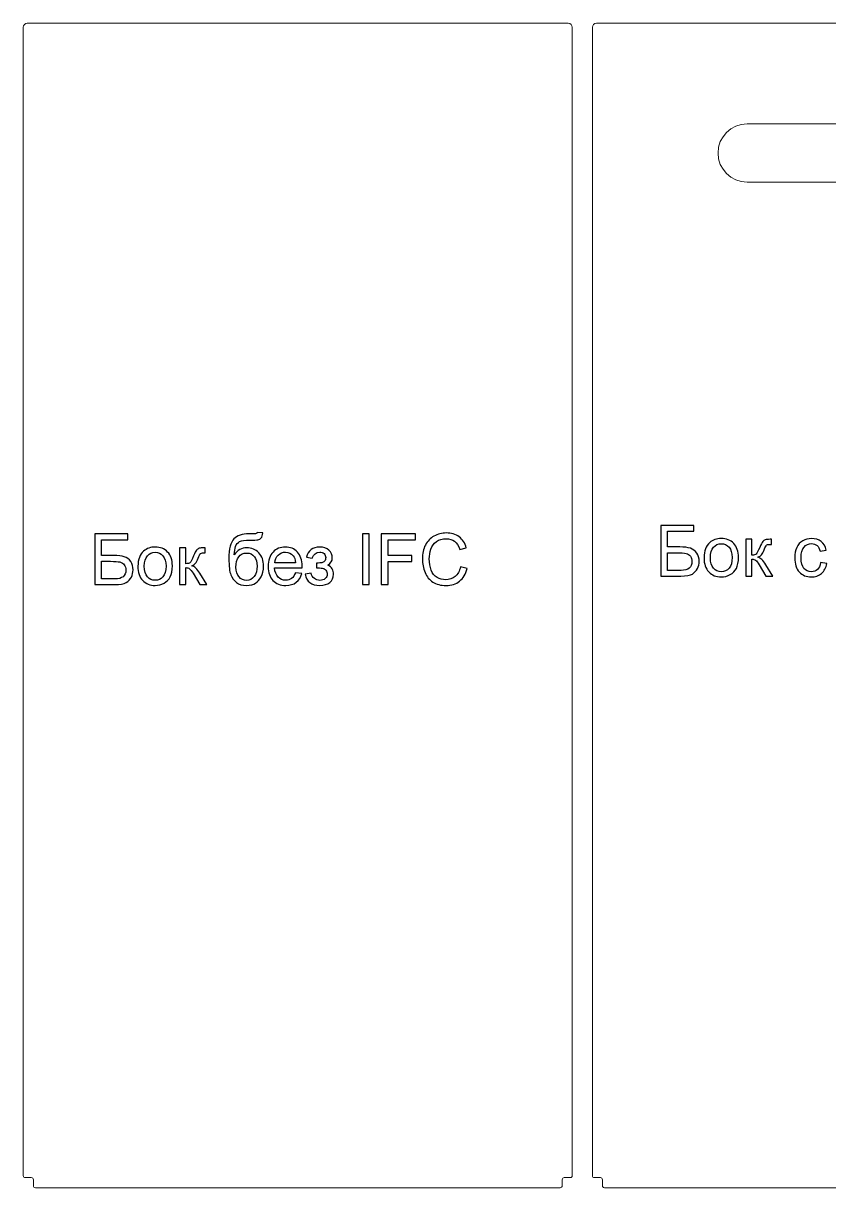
# Model space of a CAD drawing. Header units: millimetres. Extents: x -710 to 427, y -268 to 707.
# Drawn here: x -710 to -310, y 128 to 707 of the extents above; entities that cross this region are included whole.
import ezdxf

# ---------------------------------------------------------------- set-up
doc = ezdxf.new("R2010")
doc.units = ezdxf.units.MM
doc.header["$MEASUREMENT"] = 0
doc.layers.add('layer 1', color=7, linetype='Continuous')

msp = doc.modelspace()

# ---------------------------------------------------------------- linework, layer by layer
at = {"layer": 'layer 1', "color": 250, "lineweight": 9}
for points, knots in [([(-706.2392, 132.658), (-706.2392, 132.658), (-709.2391, 132.658), (-709.2391, 132.658), (-709.7899, 132.658), (-710.2391, 133.1072), (-710.2391, 133.658), (-710.2391, 133.658), (-710.2391, 704.658), (-710.2391, 704.658), (-710.2391, 705.7596), (-709.3407, 706.658), (-708.2391, 706.658), (-708.2391, 706.658), (-439.2391, 706.658), (-439.2391, 706.658), (-438.1375, 706.658), (-437.2391, 705.7596), (-437.2391, 704.658), (-437.2391, 704.658), (-437.2391, 133.658), (-437.2391, 133.658), (-437.2391, 133.1072), (-437.6883, 132.658), (-438.2391, 132.658), (-438.2391, 132.658), (-441.2392, 132.658), (-441.2392, 132.658), (-441.79, 132.658), (-442.2392, 132.2088), (-442.2392, 131.658), (-442.2392, 131.658), (-442.2392, 128.658), (-442.2392, 128.658), (-442.2392, 128.1072), (-442.6884, 127.658), (-443.2392, 127.658), (-443.2392, 127.658), (-704.2392, 127.658), (-704.2392, 127.658), (-704.79, 127.658), (-705.2392, 128.1072), (-705.2392, 128.658), (-705.2392, 128.658), (-705.2392, 131.658), (-705.2392, 131.658), (-705.2392, 132.2088), (-705.6884, 132.658), (-706.2392, 132.658)], [0, 0, 0, 0, 0.0625, 0.0625, 0.0625, 0.125, 0.125, 0.125, 0.1875, 0.1875, 0.1875, 0.25, 0.25, 0.25, 0.3125, 0.3125, 0.3125, 0.375, 0.375, 0.375, 0.4375, 0.4375, 0.4375, 0.5, 0.5, 0.5, 0.5625, 0.5625, 0.5625, 0.625, 0.625, 0.625, 0.6875, 0.6875, 0.6875, 0.75, 0.75, 0.75, 0.8125, 0.8125, 0.8125, 0.875, 0.875, 0.875, 0.9375, 0.9375, 0.9375, 1, 1, 1, 1]), ([(-423.2392, 132.658), (-423.2392, 132.658), (-426.2391, 132.658), (-426.2391, 132.658), (-426.7899, 132.658), (-427.2391, 133.1072), (-427.2391, 133.658), (-427.2391, 133.658), (-427.2391, 704.658), (-427.2391, 704.658), (-427.2391, 705.7596), (-426.3407, 706.658), (-425.2391, 706.658), (-425.2391, 706.658), (-156.2391, 706.658), (-156.2391, 706.658), (-155.1375, 706.658), (-154.2391, 705.7596), (-154.2391, 704.658), (-154.2391, 704.658), (-154.2391, 133.658), (-154.2391, 133.658), (-154.2391, 133.1072), (-154.6883, 132.658), (-155.2391, 132.658), (-155.2391, 132.658), (-158.2392, 132.658), (-158.2392, 132.658), (-158.79, 132.658), (-159.2392, 132.2088), (-159.2392, 131.658), (-159.2392, 131.658), (-159.2392, 128.658), (-159.2392, 128.658), (-159.2392, 128.1072), (-159.6884, 127.658), (-160.2392, 127.658), (-160.2392, 127.658), (-421.2392, 127.658), (-421.2392, 127.658), (-421.79, 127.658), (-422.2392, 128.1072), (-422.2392, 128.658), (-422.2392, 128.658), (-422.2392, 131.658), (-422.2392, 131.658), (-422.2392, 132.2088), (-422.6884, 132.658), (-423.2392, 132.658)], [0, 0, 0, 0, 0.0625, 0.0625, 0.0625, 0.125, 0.125, 0.125, 0.1875, 0.1875, 0.1875, 0.25, 0.25, 0.25, 0.3125, 0.3125, 0.3125, 0.375, 0.375, 0.375, 0.4375, 0.4375, 0.4375, 0.5, 0.5, 0.5, 0.5625, 0.5625, 0.5625, 0.625, 0.625, 0.625, 0.6875, 0.6875, 0.6875, 0.75, 0.75, 0.75, 0.8125, 0.8125, 0.8125, 0.875, 0.875, 0.875, 0.9375, 0.9375, 0.9375, 1, 1, 1, 1]), ([(-231.2391, 627.658), (-231.2391, 627.658), (-350.2391, 627.658), (-350.2391, 627.658), (-358.2472, 627.658), (-364.7391, 634.1498), (-364.7391, 642.158), (-364.7391, 650.1662), (-358.2472, 656.658), (-350.2391, 656.658), (-350.2391, 656.658), (-231.2391, 656.658), (-231.2391, 656.658), (-223.231, 656.658), (-216.7391, 650.1662), (-216.7391, 642.158), (-216.7391, 634.1498), (-223.231, 627.658), (-231.2391, 627.658)], [0, 0, 0, 0, 0.16666667, 0.16666667, 0.16666667, 0.33333333, 0.33333333, 0.33333333, 0.5, 0.5, 0.5, 0.66666667, 0.66666667, 0.66666667, 0.83333333, 0.83333333, 0.83333333, 1, 1, 1, 1])]:
    msp.add_open_spline(points, degree=3, knots=knots, dxfattribs=at)
at = {"layer": 'layer 1', "color": 142}
for points, knots in [([(-674.69, 452.7868), (-674.69, 452.7868), (-658.2858, 452.7868), (-658.2858, 452.7868), (-658.2858, 452.7868), (-658.2858, 449.8235), (-658.2858, 449.8235), (-658.2858, 449.8235), (-671.3386, 449.8235), (-671.3386, 449.8235), (-671.3386, 449.8235), (-671.3386, 442.0271), (-671.3386, 442.0271), (-671.3386, 442.0271), (-665.3061, 442.0271), (-665.3061, 442.0271), (-663.0777, 442.0271), (-661.308, 441.8154), (-659.9909, 441.3862), (-658.6739, 440.9629), (-657.6214, 440.1632), (-656.8277, 438.9814), (-656.0339, 437.8055), (-655.64, 436.4355), (-655.64, 434.8716), (-655.64, 433.5957), (-655.9222, 432.4021), (-656.4925, 431.2967), (-657.0629, 430.1855), (-657.9095, 429.28), (-659.0384, 428.5804), (-660.1614, 427.8807), (-662.0841, 427.5279), (-664.7946, 427.5279), (-664.7946, 427.5279), (-674.69, 427.5279), (-674.69, 427.5279), (-674.69, 427.5279), (-674.69, 452.7868), (-674.69, 452.7868)], [0, 0, 0, 0, 0.07692308, 0.07692308, 0.07692308, 0.15384615, 0.15384615, 0.15384615, 0.23076923, 0.23076923, 0.23076923, 0.30769231, 0.30769231, 0.30769231, 0.38461538, 0.38461538, 0.38461538, 0.46153846, 0.46153846, 0.46153846, 0.53846154, 0.53846154, 0.53846154, 0.61538462, 0.61538462, 0.61538462, 0.69230769, 0.69230769, 0.69230769, 0.76923077, 0.76923077, 0.76923077, 0.84615385, 0.84615385, 0.84615385, 0.92307692, 0.92307692, 0.92307692, 1, 1, 1, 1]), ([(-593.8746, 453.3865), (-593.8746, 453.3865), (-591.1229, 453.3512), (-591.1229, 453.3512), (-591.2464, 452.1224), (-591.5227, 451.264), (-591.9402, 450.7819), (-592.3576, 450.2997), (-592.8927, 449.994), (-593.5512, 449.8529), (-594.2097, 449.7176), (-595.5032, 449.6471), (-597.4259, 449.6471), (-599.9776, 449.6471), (-601.718, 449.4001), (-602.647, 448.9062), (-603.5701, 448.4124), (-604.2404, 447.6245), (-604.646, 446.5426), (-605.0517, 445.4549), (-605.2752, 444.0614), (-605.3222, 442.3505), (-604.5402, 443.5146), (-603.6289, 444.3848), (-602.5823, 444.9669), (-601.5416, 445.549), (-600.3598, 445.8371), (-599.0545, 445.8371), (-596.6556, 445.8371), (-594.6683, 445.0139), (-593.0926, 443.3676), (-591.5227, 441.7213), (-590.7348, 439.493), (-590.7348, 436.6766), (-590.7348, 434.5423), (-591.1288, 432.7902), (-591.9225, 431.4261), (-592.7163, 430.062), (-593.657, 429.0037), (-594.7447, 428.257), (-595.8266, 427.5103), (-597.3083, 427.1398), (-599.178, 427.1398), (-601.3535, 427.1398), (-603.0409, 427.6337), (-604.2462, 428.6274), (-605.4516, 429.621), (-606.3747, 430.8911), (-607.0214, 432.4374), (-607.6623, 433.9837), (-607.9857, 436.6825), (-607.9857, 440.5219), (-607.9857, 445.3491), (-607.1684, 448.6005), (-605.5397, 450.2762), (-603.9111, 451.9519), (-601.4005, 452.7868), (-598.0138, 452.7868), (-595.903, 452.7868), (-594.7095, 452.8221), (-594.4214, 452.8926), (-594.1391, 452.9632), (-593.9569, 453.1278), (-593.8746, 453.3865)], [0, 0, 0, 0, 0.04761905, 0.04761905, 0.04761905, 0.0952381, 0.0952381, 0.0952381, 0.14285714, 0.14285714, 0.14285714, 0.19047619, 0.19047619, 0.19047619, 0.23809524, 0.23809524, 0.23809524, 0.28571429, 0.28571429, 0.28571429, 0.33333333, 0.33333333, 0.33333333, 0.38095238, 0.38095238, 0.38095238, 0.42857143, 0.42857143, 0.42857143, 0.47619048, 0.47619048, 0.47619048, 0.52380952, 0.52380952, 0.52380952, 0.57142857, 0.57142857, 0.57142857, 0.61904762, 0.61904762, 0.61904762, 0.66666667, 0.66666667, 0.66666667, 0.71428571, 0.71428571, 0.71428571, 0.76190476, 0.76190476, 0.76190476, 0.80952381, 0.80952381, 0.80952381, 0.85714286, 0.85714286, 0.85714286, 0.9047619, 0.9047619, 0.9047619, 0.95238095, 0.95238095, 0.95238095, 1, 1, 1, 1]), ([(-541.6223, 427.5279), (-541.6223, 427.5279), (-541.6223, 452.7868), (-541.6223, 452.7868), (-541.6223, 452.7868), (-538.2709, 452.7868), (-538.2709, 452.7868), (-538.2709, 452.7868), (-538.2709, 427.5279), (-538.2709, 427.5279), (-538.2709, 427.5279), (-541.6223, 427.5279), (-541.6223, 427.5279)], [0, 0, 0, 0, 0.25, 0.25, 0.25, 0.5, 0.5, 0.5, 0.75, 0.75, 0.75, 1, 1, 1, 1]), ([(-532.209, 427.5279), (-532.209, 427.5279), (-532.209, 452.7868), (-532.209, 452.7868), (-532.209, 452.7868), (-515.1698, 452.7868), (-515.1698, 452.7868), (-515.1698, 452.7868), (-515.1698, 449.8235), (-515.1698, 449.8235), (-515.1698, 449.8235), (-528.8576, 449.8235), (-528.8576, 449.8235), (-528.8576, 449.8235), (-528.8576, 441.9565), (-528.8576, 441.9565), (-528.8576, 441.9565), (-517.0043, 441.9565), (-517.0043, 441.9565), (-517.0043, 441.9565), (-517.0043, 438.9932), (-517.0043, 438.9932), (-517.0043, 438.9932), (-528.8576, 438.9932), (-528.8576, 438.9932), (-528.8576, 438.9932), (-528.8576, 427.5279), (-528.8576, 427.5279), (-528.8576, 427.5279), (-532.209, 427.5279), (-532.209, 427.5279)], [0, 0, 0, 0, 0.1, 0.1, 0.1, 0.2, 0.2, 0.2, 0.3, 0.3, 0.3, 0.4, 0.4, 0.4, 0.5, 0.5, 0.5, 0.6, 0.6, 0.6, 0.7, 0.7, 0.7, 0.8, 0.8, 0.8, 0.9, 0.9, 0.9, 1, 1, 1, 1]), ([(-492.8448, 436.3885), (-492.8448, 436.3885), (-489.4934, 435.5418), (-489.4934, 435.5418), (-490.1931, 432.7961), (-491.4514, 430.7088), (-493.2682, 429.2683), (-495.085, 427.8278), (-497.3075, 427.1046), (-499.9357, 427.1046), (-502.6521, 427.1046), (-504.8628, 427.6573), (-506.5679, 428.7685), (-508.273, 429.8739), (-509.5665, 431.479), (-510.4543, 433.578), (-511.3422, 435.683), (-511.789, 437.9349), (-511.789, 440.3455), (-511.789, 442.9737), (-511.2892, 445.2668), (-510.2838, 447.2247), (-509.2784, 449.1826), (-507.8497, 450.6701), (-505.9976, 451.6873), (-504.1455, 452.7045), (-502.1053, 453.2101), (-499.8828, 453.2101), (-497.3545, 453.2101), (-495.232, 452.5693), (-493.5151, 451.2816), (-491.7924, 449.994), (-490.5929, 448.1889), (-489.9168, 445.8606), (-489.9168, 445.8606), (-493.1976, 445.0845), (-493.1976, 445.0845), (-493.7797, 446.9189), (-494.6322, 448.2595), (-495.7435, 449.0944), (-496.8547, 449.9352), (-498.2541, 450.3526), (-499.9415, 450.3526), (-501.8759, 450.3526), (-503.4987, 449.8881), (-504.7981, 448.9592), (-506.0975, 448.0302), (-507.0147, 446.7778), (-507.538, 445.2138), (-508.0672, 443.644), (-508.3318, 442.0271), (-508.3318, 440.3631), (-508.3318, 438.2171), (-508.0202, 436.3415), (-507.3969, 434.7422), (-506.7737, 433.1371), (-505.8035, 431.9435), (-504.4865, 431.1498), (-503.1695, 430.356), (-501.7466, 429.9621), (-500.212, 429.9621), (-498.3423, 429.9621), (-496.7665, 430.503), (-495.473, 431.579), (-494.1795, 432.6608), (-493.3034, 434.2601), (-492.8448, 436.3885)], [0, 0, 0, 0, 0.04545455, 0.04545455, 0.04545455, 0.09090909, 0.09090909, 0.09090909, 0.13636364, 0.13636364, 0.13636364, 0.18181818, 0.18181818, 0.18181818, 0.22727273, 0.22727273, 0.22727273, 0.27272727, 0.27272727, 0.27272727, 0.31818182, 0.31818182, 0.31818182, 0.36363636, 0.36363636, 0.36363636, 0.40909091, 0.40909091, 0.40909091, 0.45454545, 0.45454545, 0.45454545, 0.5, 0.5, 0.5, 0.54545455, 0.54545455, 0.54545455, 0.59090909, 0.59090909, 0.59090909, 0.63636364, 0.63636364, 0.63636364, 0.68181818, 0.68181818, 0.68181818, 0.72727273, 0.72727273, 0.72727273, 0.77272727, 0.77272727, 0.77272727, 0.81818182, 0.81818182, 0.81818182, 0.86363636, 0.86363636, 0.86363636, 0.90909091, 0.90909091, 0.90909091, 0.95454545, 0.95454545, 0.95454545, 1, 1, 1, 1]), ([(-393.1732, 457.0201), (-393.1732, 457.0201), (-376.769, 457.0201), (-376.769, 457.0201), (-376.769, 457.0201), (-376.769, 454.0568), (-376.769, 454.0568), (-376.769, 454.0568), (-389.8218, 454.0568), (-389.8218, 454.0568), (-389.8218, 454.0568), (-389.8218, 446.2604), (-389.8218, 446.2604), (-389.8218, 446.2604), (-383.7893, 446.2604), (-383.7893, 446.2604), (-381.5609, 446.2604), (-379.7912, 446.0487), (-378.4741, 445.6195), (-377.1571, 445.1962), (-376.1046, 444.3965), (-375.3109, 443.2147), (-374.5171, 442.0388), (-374.1232, 440.6688), (-374.1232, 439.1049), (-374.1232, 437.829), (-374.4054, 436.6354), (-374.9757, 435.53), (-375.5461, 434.4188), (-376.3927, 433.5133), (-377.5216, 432.8137), (-378.6446, 432.114), (-380.5673, 431.7612), (-383.2778, 431.7612), (-383.2778, 431.7612), (-393.1732, 431.7612), (-393.1732, 431.7612), (-393.1732, 431.7612), (-393.1732, 457.0201), (-393.1732, 457.0201)], [0, 0, 0, 0, 0.07692308, 0.07692308, 0.07692308, 0.15384615, 0.15384615, 0.15384615, 0.23076923, 0.23076923, 0.23076923, 0.30769231, 0.30769231, 0.30769231, 0.38461538, 0.38461538, 0.38461538, 0.46153846, 0.46153846, 0.46153846, 0.53846154, 0.53846154, 0.53846154, 0.61538462, 0.61538462, 0.61538462, 0.69230769, 0.69230769, 0.69230769, 0.76923077, 0.76923077, 0.76923077, 0.84615385, 0.84615385, 0.84615385, 0.92307692, 0.92307692, 0.92307692, 1, 1, 1, 1]), ([(-653.2293, 436.6825), (-653.2293, 440.0633), (-652.2886, 442.568), (-650.4012, 444.1967), (-648.8314, 445.549), (-646.9087, 446.2251), (-644.6451, 446.2251), (-642.1345, 446.2251), (-640.0766, 445.402), (-638.4773, 443.7557), (-636.884, 442.1153), (-636.0843, 439.8399), (-636.0843, 436.9412), (-636.0843, 434.5893), (-636.4371, 432.7431), (-637.1427, 431.3967), (-637.8482, 430.0503), (-638.8771, 429.0037), (-640.2295, 428.257), (-641.5759, 427.5103), (-643.0517, 427.1398), (-644.6451, 427.1398), (-647.2086, 427.1398), (-649.2782, 427.9571), (-650.8598, 429.5975), (-652.4415, 431.2379), (-653.2293, 433.6016), (-653.2293, 436.6825)], [0, 0, 0, 0, 0.11111111, 0.11111111, 0.11111111, 0.22222222, 0.22222222, 0.22222222, 0.33333333, 0.33333333, 0.33333333, 0.44444444, 0.44444444, 0.44444444, 0.55555556, 0.55555556, 0.55555556, 0.66666667, 0.66666667, 0.66666667, 0.77777778, 0.77777778, 0.77777778, 0.88888889, 0.88888889, 0.88888889, 1, 1, 1, 1]), ([(-632.4801, 445.8371), (-632.4801, 445.8371), (-629.3757, 445.8371), (-629.3757, 445.8371), (-629.3757, 445.8371), (-629.3757, 437.9349), (-629.3757, 437.9349), (-628.3879, 437.9349), (-627.6941, 438.123), (-627.2943, 438.5052), (-626.9004, 438.8815), (-626.3183, 439.981), (-625.5422, 441.8095), (-624.9307, 443.2559), (-624.4368, 444.2084), (-624.0605, 444.667), (-623.6783, 445.1256), (-623.2432, 445.4373), (-622.7493, 445.596), (-622.2496, 445.7548), (-621.4558, 445.8371), (-620.3681, 445.8371), (-620.3681, 445.8371), (-619.7449, 445.8371), (-619.7449, 445.8371), (-619.7449, 445.8371), (-619.7449, 443.2794), (-619.7449, 443.2794), (-619.7449, 443.2794), (-620.6092, 443.2971), (-620.6092, 443.2971), (-621.4264, 443.2971), (-621.9497, 443.1736), (-622.179, 442.9325), (-622.4201, 442.6797), (-622.7905, 441.9271), (-623.2844, 440.6748), (-623.7548, 439.4753), (-624.184, 438.6463), (-624.5779, 438.1877), (-624.966, 437.7291), (-625.5716, 437.3116), (-626.3888, 436.9294), (-625.0542, 436.5708), (-623.7371, 435.3302), (-622.4436, 433.2017), (-622.4436, 433.2017), (-619.0393, 427.5279), (-619.0393, 427.5279), (-619.0393, 427.5279), (-622.4495, 427.5279), (-622.4495, 427.5279), (-622.4495, 427.5279), (-625.8068, 433.1841), (-625.8068, 433.1841), (-626.4829, 434.3306), (-627.0709, 435.0832), (-627.5706, 435.4478), (-628.0763, 435.8123), (-628.676, 435.9946), (-629.3757, 435.9946), (-629.3757, 435.9946), (-629.3757, 427.5279), (-629.3757, 427.5279), (-629.3757, 427.5279), (-632.4801, 427.5279), (-632.4801, 427.5279), (-632.4801, 427.5279), (-632.4801, 445.8371), (-632.4801, 445.8371)], [0, 0, 0, 0, 0.04347826, 0.04347826, 0.04347826, 0.08695652, 0.08695652, 0.08695652, 0.13043478, 0.13043478, 0.13043478, 0.17391304, 0.17391304, 0.17391304, 0.2173913, 0.2173913, 0.2173913, 0.26086957, 0.26086957, 0.26086957, 0.30434783, 0.30434783, 0.30434783, 0.34782609, 0.34782609, 0.34782609, 0.39130435, 0.39130435, 0.39130435, 0.43478261, 0.43478261, 0.43478261, 0.47826087, 0.47826087, 0.47826087, 0.52173913, 0.52173913, 0.52173913, 0.56521739, 0.56521739, 0.56521739, 0.60869565, 0.60869565, 0.60869565, 0.65217391, 0.65217391, 0.65217391, 0.69565217, 0.69565217, 0.69565217, 0.73913043, 0.73913043, 0.73913043, 0.7826087, 0.7826087, 0.7826087, 0.82608696, 0.82608696, 0.82608696, 0.86956522, 0.86956522, 0.86956522, 0.91304348, 0.91304348, 0.91304348, 0.95652174, 0.95652174, 0.95652174, 1, 1, 1, 1]), ([(-574.9068, 433.4546), (-574.9068, 433.4546), (-571.6965, 433.0312), (-571.6965, 433.0312), (-572.1963, 431.1674), (-573.1312, 429.7151), (-574.4952, 428.6862), (-575.8593, 427.6573), (-577.5997, 427.1398), (-579.7222, 427.1398), (-582.3916, 427.1398), (-584.5083, 427.963), (-586.0722, 429.6093), (-587.6362, 431.2497), (-588.4182, 433.5604), (-588.4182, 436.5296), (-588.4182, 439.5988), (-587.6304, 441.9859), (-586.0487, 443.6793), (-584.4671, 445.3785), (-582.4151, 446.2251), (-579.8928, 446.2251), (-577.4527, 446.2251), (-575.4595, 445.3961), (-573.9132, 443.7322), (-572.3668, 442.0682), (-571.5907, 439.7281), (-571.5907, 436.7119), (-571.5907, 436.5296), (-571.5966, 436.2533), (-571.6083, 435.8887), (-571.6083, 435.8887), (-585.2432, 435.8887), (-585.2432, 435.8887), (-585.1256, 433.8838), (-584.5612, 432.3433), (-583.5381, 431.2791), (-582.5209, 430.2149), (-581.2451, 429.6798), (-579.7222, 429.6798), (-578.5875, 429.6798), (-577.6173, 429.9797), (-576.8177, 430.5794), (-576.0122, 431.1792), (-575.3772, 432.1375), (-574.9068, 433.4546)], [0, 0, 0, 0, 0.06666667, 0.06666667, 0.06666667, 0.13333333, 0.13333333, 0.13333333, 0.2, 0.2, 0.2, 0.26666667, 0.26666667, 0.26666667, 0.33333333, 0.33333333, 0.33333333, 0.4, 0.4, 0.4, 0.46666667, 0.46666667, 0.46666667, 0.53333333, 0.53333333, 0.53333333, 0.6, 0.6, 0.6, 0.66666667, 0.66666667, 0.66666667, 0.73333333, 0.73333333, 0.73333333, 0.8, 0.8, 0.8, 0.86666667, 0.86666667, 0.86666667, 0.93333333, 0.93333333, 0.93333333, 1, 1, 1, 1]), ([(-564.494, 435.8182), (-564.494, 435.8182), (-564.494, 438.2524), (-564.494, 438.2524), (-563.1887, 438.2641), (-562.295, 438.317), (-561.8247, 438.4052), (-561.3484, 438.4993), (-560.8957, 438.7698), (-560.4723, 439.2284), (-560.049, 439.687), (-559.8373, 440.2573), (-559.8373, 440.9452), (-559.8373, 441.7743), (-560.1137, 442.4445), (-560.6723, 442.9384), (-561.2308, 443.4382), (-561.9481, 443.6851), (-562.836, 443.6851), (-564.5822, 443.6851), (-565.8052, 442.6621), (-566.5049, 440.616), (-566.5049, 440.616), (-569.4682, 441.1099), (-569.4682, 441.1099), (-568.551, 444.52), (-566.3285, 446.2251), (-562.8124, 446.2251), (-560.8604, 446.2251), (-559.3317, 445.696), (-558.2204, 444.6318), (-557.1092, 443.5675), (-556.5565, 442.2975), (-556.5565, 440.8218), (-556.5565, 439.3342), (-557.2797, 438.1465), (-558.7202, 437.2705), (-557.7971, 436.7766), (-557.1092, 436.1474), (-556.6447, 435.3831), (-556.1861, 434.6187), (-555.9568, 433.7133), (-555.9568, 432.6667), (-555.9568, 431.0263), (-556.5565, 429.6975), (-557.7501, 428.6744), (-558.9495, 427.6514), (-560.6193, 427.1398), (-562.7713, 427.1398), (-566.9458, 427.1398), (-569.3682, 428.986), (-570.0326, 432.6785), (-570.0326, 432.6785), (-567.1046, 433.3135), (-567.1046, 433.3135), (-566.84, 432.1493), (-566.3049, 431.2438), (-565.4936, 430.6029), (-564.6822, 429.9621), (-563.7591, 429.6446), (-562.7125, 429.6446), (-561.6659, 429.6446), (-560.7957, 429.9385), (-560.1019, 430.5324), (-559.4081, 431.1204), (-559.0612, 431.8729), (-559.0612, 432.7902), (-559.0612, 433.5016), (-559.2788, 434.119), (-559.7139, 434.6481), (-560.149, 435.1773), (-560.6135, 435.5066), (-561.1073, 435.6359), (-561.6012, 435.7711), (-562.4949, 435.8358), (-563.7885, 435.8358), (-563.8943, 435.8358), (-564.1295, 435.8299), (-564.494, 435.8182)], [0, 0, 0, 0, 0.03846154, 0.03846154, 0.03846154, 0.07692308, 0.07692308, 0.07692308, 0.11538462, 0.11538462, 0.11538462, 0.15384615, 0.15384615, 0.15384615, 0.19230769, 0.19230769, 0.19230769, 0.23076923, 0.23076923, 0.23076923, 0.26923077, 0.26923077, 0.26923077, 0.30769231, 0.30769231, 0.30769231, 0.34615385, 0.34615385, 0.34615385, 0.38461538, 0.38461538, 0.38461538, 0.42307692, 0.42307692, 0.42307692, 0.46153846, 0.46153846, 0.46153846, 0.5, 0.5, 0.5, 0.53846154, 0.53846154, 0.53846154, 0.57692308, 0.57692308, 0.57692308, 0.61538462, 0.61538462, 0.61538462, 0.65384615, 0.65384615, 0.65384615, 0.69230769, 0.69230769, 0.69230769, 0.73076923, 0.73076923, 0.73076923, 0.76923077, 0.76923077, 0.76923077, 0.80769231, 0.80769231, 0.80769231, 0.84615385, 0.84615385, 0.84615385, 0.88461538, 0.88461538, 0.88461538, 0.92307692, 0.92307692, 0.92307692, 0.96153846, 0.96153846, 0.96153846, 1, 1, 1, 1]), ([(-371.7125, 440.9158), (-371.7125, 444.2966), (-370.7718, 446.8013), (-368.8844, 448.43), (-367.3146, 449.7823), (-365.3919, 450.4584), (-363.1283, 450.4584), (-360.6177, 450.4584), (-358.5598, 449.6353), (-356.9605, 447.989), (-355.3672, 446.3486), (-354.5675, 444.0732), (-354.5675, 441.1745), (-354.5675, 438.8226), (-354.9203, 436.9764), (-355.6259, 435.63), (-356.3314, 434.2836), (-357.3603, 433.237), (-358.7127, 432.4903), (-360.0591, 431.7436), (-361.5349, 431.3731), (-363.1283, 431.3731), (-365.6918, 431.3731), (-367.7614, 432.1904), (-369.343, 433.8308), (-370.9247, 435.4712), (-371.7125, 437.8349), (-371.7125, 440.9158)], [0, 0, 0, 0, 0.11111111, 0.11111111, 0.11111111, 0.22222222, 0.22222222, 0.22222222, 0.33333333, 0.33333333, 0.33333333, 0.44444444, 0.44444444, 0.44444444, 0.55555556, 0.55555556, 0.55555556, 0.66666667, 0.66666667, 0.66666667, 0.77777778, 0.77777778, 0.77777778, 0.88888889, 0.88888889, 0.88888889, 1, 1, 1, 1]), ([(-368.5375, 440.9099), (-368.5375, 438.5698), (-368.026, 436.8177), (-367.0029, 435.6594), (-365.974, 434.4952), (-364.6864, 433.9131), (-363.1283, 433.9131), (-361.5878, 433.9131), (-360.306, 434.4952), (-359.2771, 435.6653), (-358.2541, 436.8353), (-357.7425, 438.6169), (-357.7425, 441.0099), (-357.7425, 443.2676), (-358.2599, 444.9786), (-359.2889, 446.1369), (-360.3178, 447.3011), (-361.5996, 447.8832), (-363.1283, 447.8832), (-364.6864, 447.8832), (-365.974, 447.307), (-367.0029, 446.1487), (-368.026, 444.9904), (-368.5375, 443.2441), (-368.5375, 440.9099)], [0, 0, 0, 0, 0.125, 0.125, 0.125, 0.25, 0.25, 0.25, 0.375, 0.375, 0.375, 0.5, 0.5, 0.5, 0.625, 0.625, 0.625, 0.75, 0.75, 0.75, 0.875, 0.875, 0.875, 1, 1, 1, 1]), ([(-350.9633, 450.0704), (-350.9633, 450.0704), (-347.8589, 450.0704), (-347.8589, 450.0704), (-347.8589, 450.0704), (-347.8589, 442.1682), (-347.8589, 442.1682), (-346.8711, 442.1682), (-346.1773, 442.3563), (-345.7775, 442.7385), (-345.3836, 443.1148), (-344.8015, 444.2143), (-344.0254, 446.0428), (-343.4139, 447.4892), (-342.92, 448.4417), (-342.5437, 448.9003), (-342.1615, 449.3589), (-341.7264, 449.6706), (-341.2325, 449.8293), (-340.7328, 449.9881), (-339.939, 450.0704), (-338.8513, 450.0704), (-338.8513, 450.0704), (-338.2281, 450.0704), (-338.2281, 450.0704), (-338.2281, 450.0704), (-338.2281, 447.5127), (-338.2281, 447.5127), (-338.2281, 447.5127), (-339.0924, 447.5304), (-339.0924, 447.5304), (-339.9096, 447.5304), (-340.4329, 447.4069), (-340.6622, 447.1658), (-340.9033, 446.913), (-341.2737, 446.1604), (-341.7676, 444.9081), (-342.238, 443.7086), (-342.6672, 442.8796), (-343.0611, 442.421), (-343.4492, 441.9624), (-344.0548, 441.5449), (-344.872, 441.1627), (-343.5374, 440.8041), (-342.2203, 439.5635), (-340.9268, 437.435), (-340.9268, 437.435), (-337.5225, 431.7612), (-337.5225, 431.7612), (-337.5225, 431.7612), (-340.9327, 431.7612), (-340.9327, 431.7612), (-340.9327, 431.7612), (-344.29, 437.4174), (-344.29, 437.4174), (-344.9661, 438.5639), (-345.5541, 439.3165), (-346.0538, 439.6811), (-346.5595, 440.0456), (-347.1592, 440.2279), (-347.8589, 440.2279), (-347.8589, 440.2279), (-347.8589, 431.7612), (-347.8589, 431.7612), (-347.8589, 431.7612), (-350.9633, 431.7612), (-350.9633, 431.7612), (-350.9633, 431.7612), (-350.9633, 450.0704), (-350.9633, 450.0704)], [0, 0, 0, 0, 0.04347826, 0.04347826, 0.04347826, 0.08695652, 0.08695652, 0.08695652, 0.13043478, 0.13043478, 0.13043478, 0.17391304, 0.17391304, 0.17391304, 0.2173913, 0.2173913, 0.2173913, 0.26086957, 0.26086957, 0.26086957, 0.30434783, 0.30434783, 0.30434783, 0.34782609, 0.34782609, 0.34782609, 0.39130435, 0.39130435, 0.39130435, 0.43478261, 0.43478261, 0.43478261, 0.47826087, 0.47826087, 0.47826087, 0.52173913, 0.52173913, 0.52173913, 0.56521739, 0.56521739, 0.56521739, 0.60869565, 0.60869565, 0.60869565, 0.65217391, 0.65217391, 0.65217391, 0.69565217, 0.69565217, 0.69565217, 0.73913043, 0.73913043, 0.73913043, 0.7826087, 0.7826087, 0.7826087, 0.82608696, 0.82608696, 0.82608696, 0.86956522, 0.86956522, 0.86956522, 0.91304348, 0.91304348, 0.91304348, 0.95652174, 0.95652174, 0.95652174, 1, 1, 1, 1]), ([(-313.7336, 438.464), (-313.7336, 438.464), (-310.6997, 438.0406), (-310.6997, 438.0406), (-311.0348, 435.9534), (-311.8815, 434.3247), (-313.2515, 433.1429), (-314.6214, 431.9611), (-316.3089, 431.3731), (-318.3021, 431.3731), (-320.8009, 431.3731), (-322.8117, 432.1904), (-324.3287, 433.825), (-325.8515, 435.4595), (-326.61, 437.7996), (-326.61, 440.8452), (-326.61, 442.8208), (-326.2807, 444.5435), (-325.6281, 446.0252), (-324.9754, 447.501), (-323.9818, 448.6122), (-322.6412, 449.3472), (-321.3066, 450.088), (-319.8543, 450.4584), (-318.2785, 450.4584), (-316.2971, 450.4584), (-314.6685, 449.9587), (-313.4102, 448.9532), (-312.1461, 447.9478), (-311.3347, 446.5191), (-310.9819, 444.6729), (-310.9819, 444.6729), (-313.9805, 444.2143), (-313.9805, 444.2143), (-314.2686, 445.4431), (-314.7743, 446.3662), (-315.5092, 446.9895), (-316.2383, 447.6068), (-317.1203, 447.9184), (-318.1551, 447.9184), (-319.7191, 447.9184), (-320.9891, 447.3599), (-321.971, 446.2427), (-322.947, 445.1197), (-323.435, 443.3558), (-323.435, 440.9334), (-323.435, 438.4757), (-322.9646, 436.6942), (-322.0239, 435.583), (-321.0773, 434.4717), (-319.8484, 433.9131), (-318.3373, 433.9131), (-317.1144, 433.9131), (-316.0972, 434.2836), (-315.2858, 435.0303), (-314.4685, 435.7711), (-313.9511, 436.9176), (-313.7336, 438.464)], [0, 0, 0, 0, 0.05263158, 0.05263158, 0.05263158, 0.10526316, 0.10526316, 0.10526316, 0.15789474, 0.15789474, 0.15789474, 0.21052632, 0.21052632, 0.21052632, 0.26315789, 0.26315789, 0.26315789, 0.31578947, 0.31578947, 0.31578947, 0.36842105, 0.36842105, 0.36842105, 0.42105263, 0.42105263, 0.42105263, 0.47368421, 0.47368421, 0.47368421, 0.52631579, 0.52631579, 0.52631579, 0.57894737, 0.57894737, 0.57894737, 0.63157895, 0.63157895, 0.63157895, 0.68421053, 0.68421053, 0.68421053, 0.73684211, 0.73684211, 0.73684211, 0.78947368, 0.78947368, 0.78947368, 0.84210526, 0.84210526, 0.84210526, 0.89473684, 0.89473684, 0.89473684, 0.94736842, 0.94736842, 0.94736842, 1, 1, 1, 1]), ([(-650.0543, 436.6766), (-650.0543, 434.3365), (-649.5428, 432.5844), (-648.5197, 431.4261), (-647.4908, 430.2619), (-646.2032, 429.6798), (-644.6451, 429.6798), (-643.1046, 429.6798), (-641.8228, 430.2619), (-640.7939, 431.432), (-639.7709, 432.602), (-639.2593, 434.3836), (-639.2593, 436.7766), (-639.2593, 439.0343), (-639.7767, 440.7453), (-640.8057, 441.9036), (-641.8346, 443.0678), (-643.1164, 443.6499), (-644.6451, 443.6499), (-646.2032, 443.6499), (-647.4908, 443.0737), (-648.5197, 441.9154), (-649.5428, 440.7571), (-650.0543, 439.0108), (-650.0543, 436.6766)], [0, 0, 0, 0, 0.125, 0.125, 0.125, 0.25, 0.25, 0.25, 0.375, 0.375, 0.375, 0.5, 0.5, 0.5, 0.625, 0.625, 0.625, 0.75, 0.75, 0.75, 0.875, 0.875, 0.875, 1, 1, 1, 1]), ([(-593.9804, 436.7648), (-593.9804, 438.6639), (-594.4331, 440.222), (-595.3327, 441.4391), (-596.2323, 442.6562), (-597.5023, 443.2618), (-599.1427, 443.2618), (-600.8537, 443.2618), (-602.1707, 442.6209), (-603.0997, 441.3333), (-604.0287, 440.0515), (-604.4932, 438.3405), (-604.4932, 436.1945), (-604.4932, 434.0778), (-603.9816, 432.455), (-602.9527, 431.332), (-601.9297, 430.209), (-600.6597, 429.6446), (-599.1603, 429.6446), (-597.6199, 429.6446), (-596.3734, 430.2972), (-595.415, 431.5966), (-594.4566, 432.896), (-593.9804, 434.6187), (-593.9804, 436.7648)], [0, 0, 0, 0, 0.125, 0.125, 0.125, 0.25, 0.25, 0.25, 0.375, 0.375, 0.375, 0.5, 0.5, 0.5, 0.625, 0.625, 0.625, 0.75, 0.75, 0.75, 0.875, 0.875, 0.875, 1, 1, 1, 1]), ([(-585.0668, 438.4287), (-585.0668, 438.4287), (-574.8715, 438.4287), (-574.8715, 438.4287), (-575.0068, 439.9692), (-575.4007, 441.1216), (-576.0416, 441.8918), (-577.0235, 443.0854), (-578.3053, 443.6851), (-579.8751, 443.6851), (-581.298, 443.6851), (-582.4916, 443.2089), (-583.4617, 442.2564), (-584.426, 441.3039), (-584.961, 440.028), (-585.0668, 438.4287)], [0, 0, 0, 0, 0.2, 0.2, 0.2, 0.4, 0.4, 0.4, 0.6, 0.6, 0.6, 0.8, 0.8, 0.8, 1, 1, 1, 1]), ([(-389.8218, 434.6187), (-389.8218, 434.6187), (-383.1367, 434.6187), (-383.1367, 434.6187), (-381.3316, 434.6187), (-379.9793, 434.9832), (-379.0738, 435.7182), (-378.1743, 436.4531), (-377.7215, 437.5526), (-377.7215, 439.0167), (-377.7215, 440.0632), (-377.9802, 440.9334), (-378.4976, 441.6331), (-379.015, 442.3328), (-379.7324, 442.7973), (-380.6496, 443.0266), (-381.5727, 443.2559), (-383.1425, 443.3676), (-385.3592, 443.3676), (-385.3592, 443.3676), (-389.8218, 443.3676), (-389.8218, 443.3676), (-389.8218, 443.3676), (-389.8218, 434.6187), (-389.8218, 434.6187)], [0, 0, 0, 0, 0.125, 0.125, 0.125, 0.25, 0.25, 0.25, 0.375, 0.375, 0.375, 0.5, 0.5, 0.5, 0.625, 0.625, 0.625, 0.75, 0.75, 0.75, 0.875, 0.875, 0.875, 1, 1, 1, 1]), ([(-671.3386, 430.3854), (-671.3386, 430.3854), (-664.6535, 430.3854), (-664.6535, 430.3854), (-662.8484, 430.3854), (-661.4961, 430.7499), (-660.5906, 431.4849), (-659.6911, 432.2198), (-659.2383, 433.3193), (-659.2383, 434.7834), (-659.2383, 435.8299), (-659.497, 436.7001), (-660.0144, 437.3998), (-660.5318, 438.0995), (-661.2492, 438.564), (-662.1664, 438.7933), (-663.0895, 439.0226), (-664.6593, 439.1343), (-666.876, 439.1343), (-666.876, 439.1343), (-671.3386, 439.1343), (-671.3386, 439.1343), (-671.3386, 439.1343), (-671.3386, 430.3854), (-671.3386, 430.3854)], [0, 0, 0, 0, 0.125, 0.125, 0.125, 0.25, 0.25, 0.25, 0.375, 0.375, 0.375, 0.5, 0.5, 0.5, 0.625, 0.625, 0.625, 0.75, 0.75, 0.75, 0.875, 0.875, 0.875, 1, 1, 1, 1])]:
    msp.add_open_spline(points, degree=3, knots=knots, dxfattribs=at)

doc.saveas('drawing.dxf')
